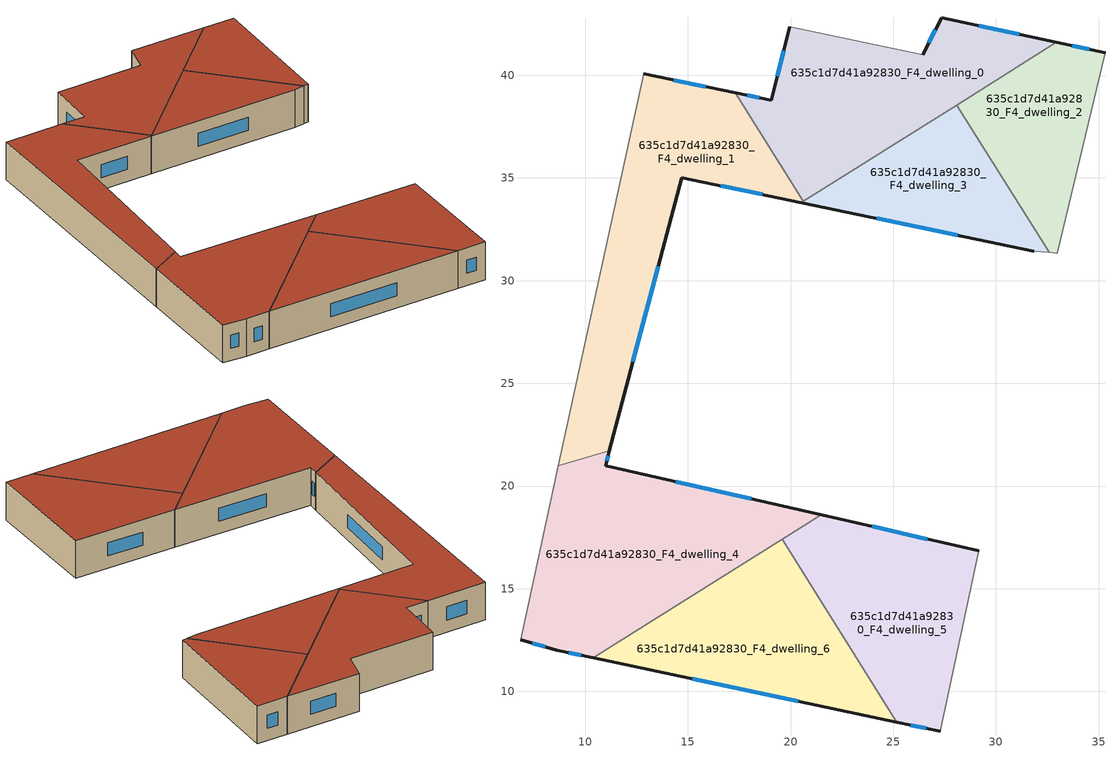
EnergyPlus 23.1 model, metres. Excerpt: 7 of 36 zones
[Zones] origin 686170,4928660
635c1d7d41a92830_F4_dwelling_0
 floor to 635c1d7d41a92830_F3_dwelling_0 (EU_floor_Construction): 32.95,41.6 20.63,33.87 17.32,39.14 19.05,38.78 19.95,42.36 26.44,41 27.35,42.81 z12
 wall outside (EU_wall_Construction): 32.95,41.6 27.35,42.81 26.44,41 / 19.95,42.36 19.05,38.78 17.32,39.14 z12:15
 wall adiabatic (EU_wall_Construction): 26.44,41 19.95,42.36 z12:15
 wall to 635c1d7d41a92830_F4_dwelling_1 (EU_wall_Construction): 17.32,39.14 20.63,33.87 z12:15
 wall to 635c1d7d41a92830_F4_dwelling_3 (EU_wall_Construction): 20.63,33.87 28.09,38.55 z12:15
 wall to 635c1d7d41a92830_F4_dwelling_2 (EU_wall_Construction): 28.09,38.55 32.95,41.6 z12:15
 window (EU_Window_Construction): 27.05,42.22 26.73,41.59 / 31.13,42 29.17,42.42 / 18.49,38.9 17.88,39.03 / 19.66,41.2 19.34,39.95 z12.98:14.02
 roof outside (EU_roof_Construction): 32.95,41.6 27.35,42.81 26.44,41 19.95,42.36 19.05,38.78 17.32,39.14 20.63,33.87 z15
635c1d7d41a92830_F4_dwelling_1
 floor to 635c1d7d41a92830_F3_dwelling_1 (EU_floor_Construction): 17.32,39.14 20.63,33.87 20.52,33.8 14.7,35.02 11.18,21.71 8.69,20.99 12.85,40.07 z12
 wall outside (EU_wall_Construction): 17.32,39.14 12.85,40.07 / 11.18,21.71 14.7,35.02 20.52,33.8 z12:15
 wall to 635c1d7d41a92830_F4_dwelling_4 (EU_wall_Construction): 8.69,20.99 11.18,21.71 z12:15
 wall adiabatic (EU_wall_Construction): 12.85,40.07 8.69,20.99 z12:15
 wall to 635c1d7d41a92830_F4_dwelling_3 (EU_wall_Construction): 20.52,33.8 20.63,33.87 z12:15
 window (EU_Window_Construction): 15.86,39.45 14.3,39.77 / 16.59,34.63 18.63,34.2 / 12.32,26.04 13.55,30.7 z12.98:14.02
 roof outside (EU_roof_Construction): 11.18,21.71 14.7,35.02 20.52,33.8 20.63,33.87 17.32,39.14 12.85,40.07 8.69,20.99 z15
635c1d7d41a92830_F4_dwelling_2
 floor to 635c1d7d41a92830_F3_dwelling_2 (EU_floor_Construction): 35.31,41.09 32.98,31.34 32.96,31.34 32.59,31.37 28.09,38.55 32.95,41.6 z12
 wall outside (EU_wall_Construction): 35.31,41.09 32.95,41.6 z12:15
 wall adiabatic (EU_wall_Construction): 32.59,31.37 32.96,31.34 32.98,31.34 35.31,41.09 z12:15
 wall to 635c1d7d41a92830_F4_dwelling_3 (EU_wall_Construction): 28.09,38.55 32.59,31.37 z12:15
 window (EU_Window_Construction): 34.54,41.26 33.72,41.44 z12.98:14.02
 roof outside (EU_roof_Construction): 32.98,31.34 35.31,41.09 32.95,41.6 28.09,38.55 32.59,31.37 32.96,31.34 z15
635c1d7d41a92830_F4_dwelling_3
 floor to 635c1d7d41a92830_F3_dwelling_3 (EU_floor_Construction): 28.09,38.55 32.59,31.37 31.83,31.43 20.52,33.8 z12
 wall outside (EU_wall_Construction): 20.52,33.8 31.83,31.43 z12:15
 wall adiabatic (EU_wall_Construction): 31.83,31.43 32.59,31.37 z12:15
 window (EU_Window_Construction): 24.2,33.03 28.15,32.2 z12.98:14.02
 roof outside (EU_roof_Construction): 32.59,31.37 28.09,38.55 20.52,33.8 31.83,31.43 z15
635c1d7d41a92830_F4_dwelling_4
 floor to 635c1d7d41a92830_F3_dwelling_4 (EU_floor_Construction): 21.49,18.6 10.4,11.64 8.62,12.01 6.85,12.53 8.69,20.99 11.18,21.71 10.99,20.99 z12
 wall outside (EU_wall_Construction): 6.85,12.53 8.62,12.01 10.4,11.64 / 21.49,18.6 10.99,20.99 11.18,21.71 z12:15
 wall adiabatic (EU_wall_Construction): 8.69,20.99 6.85,12.53 z12:15
 wall to 635c1d7d41a92830_F4_dwelling_6 (EU_wall_Construction): 10.4,11.64 19.59,17.41 z12:15
 wall to 635c1d7d41a92830_F4_dwelling_5 (EU_wall_Construction): 19.59,17.41 21.49,18.6 z12:15
 window (EU_Window_Construction): 9.2,11.89 9.82,11.76 / 7.43,12.36 8.04,12.18 / 11.05,21.23 11.12,21.48 / 18.08,19.38 14.4,20.21 z12.98:14.02
 roof outside (EU_roof_Construction): 21.49,18.6 10.99,20.99 11.18,21.71 8.69,20.99 6.85,12.53 8.62,12.01 10.4,11.64 z15
635c1d7d41a92830_F4_dwelling_5
 floor to 635c1d7d41a92830_F3_dwelling_5 (EU_floor_Construction): 29.16,16.85 27.29,8.05 25.18,8.5 19.59,17.41 21.49,18.6 z12
 wall outside (EU_wall_Construction): 25.18,8.5 27.29,8.05 / 29.16,16.85 21.49,18.6 z12:15
 wall adiabatic (EU_wall_Construction): 27.29,8.05 29.16,16.85 z12:15
 wall to 635c1d7d41a92830_F4_dwelling_6 (EU_wall_Construction): 19.59,17.41 25.18,8.5 z12:15
 window (EU_Window_Construction): 25.86,8.36 26.6,8.2 / 26.67,17.42 23.98,18.03 z12.98:14.02
 roof outside (EU_roof_Construction): 27.29,8.05 29.16,16.85 21.49,18.6 19.59,17.41 25.18,8.5 z15
635c1d7d41a92830_F4_dwelling_6
 floor to 635c1d7d41a92830_F3_dwelling_6 (EU_floor_Construction): 19.59,17.41 25.18,8.5 10.4,11.64 z12
 wall outside (EU_wall_Construction): 10.4,11.64 25.18,8.5 z12:15
 window (EU_Window_Construction): 15.2,10.62 20.37,9.52 z12.98:14.02
 roof outside (EU_roof_Construction): 25.18,8.5 19.59,17.41 10.4,11.64 z15
[Building]
EU S2 Campaign: North Axis=0; Terrain=City; Solar Distribution=FullExterior
[Site:Location]
Bologna: Latitude=44.5; Longitude=11.25; Time Zone=1; Elevation=37
[SizingPeriod:WeatherFileDays]
AnnualSizingPeriod: Begin Month=1; Begin Day of Month=1; End Month=12; End Day of Month=31; Day of Week for Start Day=Monday; Use Weather File Daylight Saving Period=No; Use Weather File Rain and Snow Indicators=No
[MATERIAL]
EU_InternalMass_Material: Roughness=MediumRough; Thickness=0.1; Conductivity=1; Density=1800; Specific Heat=900; Thermal Absorptance=0.9; Solar Absorptance=0.7; Visible Absorptance=0.7
[MATERIAL:NOMASS] Roughness=MediumRough; Thermal Absorptance=0.9; Solar Absorptance=0.7; Visible Absorptance=0.7
Name | Thermal Resistance
EU_wall_NoMass | 0.905828
EU_roof_NoMass | 0.37593
EU_floor_NoMass | 0.67114
[WINDOWMATERIAL:SIMPLEGLAZINGSYSTEM]
EU_Window_SimpleGlazing: UFactor=4.52486; Solar Heat Gain Coefficient=0.85; Visible Transmittance=0.85
[CONSTRUCTION]
EU_wall_Construction: EU_wall_NoMass
EU_roof_Construction: EU_roof_NoMass
EU_floor_Construction: EU_floor_NoMass
EU_Window_Construction: EU_Window_SimpleGlazing
EU_InternalMass_Construction: EU_InternalMass_Material
[ZONE] Type=1; Multiplier=1; Ceiling Height=autocalculate; Floor Area=autocalculate; Part of Total Floor Area=Yes
Name | Volume
635c1d7d41a92830_F4_dwelling_0 | 189.568
635c1d7d41a92830_F4_dwelling_1 | 203.436
635c1d7d41a92830_F4_dwelling_2 | 115.243
635c1d7d41a92830_F4_dwelling_3 | 115.266
635c1d7d41a92830_F4_dwelling_4 | 232.087
635c1d7d41a92830_F4_dwelling_5 | 171.111
635c1d7d41a92830_F4_dwelling_6 | 171.125
[INTERNALMASS] Construction=EU_InternalMass_Construction
Name | Zone or ZoneList | Surface Area
635c1d7d41a92830_F4_dwelling_0_EU_InternalMass | 635c1d7d41a92830_F4_dwelling_0 | 63.1917
635c1d7d41a92830_F4_dwelling_1_EU_InternalMass | 635c1d7d41a92830_F4_dwelling_1 | 67.8078
635c1d7d41a92830_F4_dwelling_2_EU_InternalMass | 635c1d7d41a92830_F4_dwelling_2 | 38.4139
635c1d7d41a92830_F4_dwelling_3_EU_InternalMass | 635c1d7d41a92830_F4_dwelling_3 | 38.4197
635c1d7d41a92830_F4_dwelling_4_EU_InternalMass | 635c1d7d41a92830_F4_dwelling_4 | 77.3619
635c1d7d41a92830_F4_dwelling_5_EU_InternalMass | 635c1d7d41a92830_F4_dwelling_5 | 57.0379
635c1d7d41a92830_F4_dwelling_6_EU_InternalMass | 635c1d7d41a92830_F4_dwelling_6 | 57.0389
[OTHEREQUIPMENT] Fuel Type=Electricity; Design Level Calculation Method=Watts/Area; Power per Zone Floor Area=1; Fraction Latent=0; Fraction Radiant=0; Fraction Lost=0; Carbon Dioxide Generation Rate=0; EndUse Subcategory=EU_Step8_InternalGains
Name | Zone or ZoneList or Space or SpaceList | Schedule
EU_Step8_InternalGain_635c1d7d41a92830_F4_dwelling_0_f000 | 635c1d7d41a92830_F4_dwelling_0 | EU_Step8_GainSchedule_635c1d7d41a92830_F4_dwelling_0_f000
EU_Step8_InternalGain_635c1d7d41a92830_F4_dwelling_1_f000 | 635c1d7d41a92830_F4_dwelling_1 | EU_Step8_GainSchedule_635c1d7d41a92830_F4_dwelling_1_f000
EU_Step8_InternalGain_635c1d7d41a92830_F4_dwelling_2_f000 | 635c1d7d41a92830_F4_dwelling_2 | EU_Step8_GainSchedule_635c1d7d41a92830_F4_dwelling_2_f000
EU_Step8_InternalGain_635c1d7d41a92830_F4_dwelling_3_f000 | 635c1d7d41a92830_F4_dwelling_3 | EU_Step8_GainSchedule_635c1d7d41a92830_F4_dwelling_3_f000
EU_Step8_InternalGain_635c1d7d41a92830_F4_dwelling_4_f000 | 635c1d7d41a92830_F4_dwelling_4 | EU_Step8_GainSchedule_635c1d7d41a92830_F4_dwelling_4_f000
EU_Step8_InternalGain_635c1d7d41a92830_F4_dwelling_5_f000 | 635c1d7d41a92830_F4_dwelling_5 | EU_Step8_GainSchedule_635c1d7d41a92830_F4_dwelling_5_f000
EU_Step8_InternalGain_635c1d7d41a92830_F4_dwelling_6_f000 | 635c1d7d41a92830_F4_dwelling_6 | EU_Step8_GainSchedule_635c1d7d41a92830_F4_dwelling_6_f000
[ZONEVENTILATION:DESIGNFLOWRATE] Schedule=EU_AlwaysOn; Design Flow Rate Calculation Method=AirChanges/Hour; Air Changes per Hour=0.73129; Ventilation Type=Natural; Fan Pressure Rise=0; Fan Total Efficiency=1; Constant Term Coefficient=1; Temperature Term Coefficient=0; Velocity Term Coefficient=0; Velocity Squared Term Coefficient=0; Minimum Indoor Temperature=-100; Maximum Indoor Temperature=100; Delta Temperature=-100; Minimum Outdoor Temperature=-100; Maximum Outdoor Temperature=100; Maximum Wind Speed=40
Name | Zone or ZoneList or Space or SpaceList
EU_ConstantAir_635c1d7d41a92830_F4_dwelling_0 | 635c1d7d41a92830_F4_dwelling_0
EU_ConstantAir_635c1d7d41a92830_F4_dwelling_1 | 635c1d7d41a92830_F4_dwelling_1
EU_ConstantAir_635c1d7d41a92830_F4_dwelling_2 | 635c1d7d41a92830_F4_dwelling_2
EU_ConstantAir_635c1d7d41a92830_F4_dwelling_3 | 635c1d7d41a92830_F4_dwelling_3
EU_ConstantAir_635c1d7d41a92830_F4_dwelling_4 | 635c1d7d41a92830_F4_dwelling_4
EU_ConstantAir_635c1d7d41a92830_F4_dwelling_5 | 635c1d7d41a92830_F4_dwelling_5
EU_ConstantAir_635c1d7d41a92830_F4_dwelling_6 | 635c1d7d41a92830_F4_dwelling_6
[HVACTEMPLATE:THERMOSTAT] Constant Heating Setpoint=20; Constant Cooling Setpoint=50
EU_HeatOnly_635c1d7d41a92830_F0_dwelling_6; EU_HeatOnly_635c1d7d41a92830_F0_dwelling_7; EU_HeatOnly_635c1d7d41a92830_F1_dwelling_0; EU_HeatOnly_635c1d7d41a92830_F1_dwelling_1; EU_HeatOnly_635c1d7d41a92830_F1_dwelling_2; EU_HeatOnly_635c1d7d41a92830_F1_dwelling_3; EU_HeatOnly_635c1d7d41a92830_F1_dwelling_4; EU_HeatOnly_635c1d7d41a92830_F1_dwelling_5; EU_HeatOnly_635c1d7d41a92830_F1_dwelling_6; EU_HeatOnly_635c1d7d41a92830_F2_dwelling_0; EU_HeatOnly_635c1d7d41a92830_F2_dwelling_1; EU_HeatOnly_635c1d7d41a92830_F2_dwelling_2; EU_HeatOnly_635c1d7d41a92830_F2_dwelling_3; EU_HeatOnly_635c1d7d41a92830_F2_dwelling_4; EU_HeatOnly_635c1d7d41a92830_F2_dwelling_5; EU_HeatOnly_635c1d7d41a92830_F2_dwelling_6; EU_HeatOnly_635c1d7d41a92830_F3_dwelling_0; EU_HeatOnly_635c1d7d41a92830_F3_dwelling_1; EU_HeatOnly_635c1d7d41a92830_F3_dwelling_2; EU_HeatOnly_635c1d7d41a92830_F3_dwelling_3; EU_HeatOnly_635c1d7d41a92830_F3_dwelling_4; EU_HeatOnly_635c1d7d41a92830_F3_dwelling_5; EU_HeatOnly_635c1d7d41a92830_F3_dwelling_6; EU_HeatOnly_635c1d7d41a92830_F4_dwelling_0; EU_HeatOnly_635c1d7d41a92830_F4_dwelling_1; EU_HeatOnly_635c1d7d41a92830_F4_dwelling_2; EU_HeatOnly_635c1d7d41a92830_F4_dwelling_3; EU_HeatOnly_635c1d7d41a92830_F4_dwelling_4; EU_HeatOnly_635c1d7d41a92830_F4_dwelling_5; EU_HeatOnly_635c1d7d41a92830_F4_dwelling_6
[HVACTEMPLATE:ZONE:IDEALLOADSAIRSYSTEM] System Availability Schedule=EU_AlwaysOn; Maximum Heating Supply Air Temperature=50; Minimum Cooling Supply Air Temperature=13; Maximum Heating Supply Air Humidity Ratio=0.0156; Minimum Cooling Supply Air Humidity Ratio=0.0077; Heating Limit=NoLimit; Cooling Limit=NoLimit; Heating Availability Schedule=EU_AlwaysOn; Cooling Availability Schedule=EU_CoolingOff; Dehumidification Control Type=ConstantSensibleHeatRatio; Cooling Sensible Heat Ratio=0.7; Dehumidification Setpoint=60; Humidification Control Type=None; Humidification Setpoint=30; Outdoor Air Method=None; Outdoor Air Flow Rate per Person=0.00944; Outdoor Air Flow Rate per Zone Floor Area=0; Outdoor Air Flow Rate per Zone=0; Demand Controlled Ventilation Type=None; Outdoor Air Economizer Type=NoEconomizer; Heat Recovery Type=None; Sensible Heat Recovery Effectiveness=0.7; Latent Heat Recovery Effectiveness=0.65
Name | Template Thermostat
635c1d7d41a92830_F4_dwelling_0 | EU_HeatOnly_635c1d7d41a92830_F4_dwelling_0
635c1d7d41a92830_F4_dwelling_1 | EU_HeatOnly_635c1d7d41a92830_F4_dwelling_1
635c1d7d41a92830_F4_dwelling_2 | EU_HeatOnly_635c1d7d41a92830_F4_dwelling_2
635c1d7d41a92830_F4_dwelling_3 | EU_HeatOnly_635c1d7d41a92830_F4_dwelling_3
635c1d7d41a92830_F4_dwelling_4 | EU_HeatOnly_635c1d7d41a92830_F4_dwelling_4
635c1d7d41a92830_F4_dwelling_5 | EU_HeatOnly_635c1d7d41a92830_F4_dwelling_5
635c1d7d41a92830_F4_dwelling_6 | EU_HeatOnly_635c1d7d41a92830_F4_dwelling_6
[SIZING:ZONE] Zone Cooling Design Supply Air Temperature Input Method=SupplyAirTemperature; Zone Cooling Design Supply Air Temperature=13; Zone Heating Design Supply Air Temperature Input Method=SupplyAirTemperature; Zone Heating Design Supply Air Temperature=50; Zone Cooling Design Supply Air Humidity Ratio=0.008; Zone Heating Design Supply Air Humidity Ratio=0.008; Cooling Design Air Flow Method=DesignDay; Cooling Design Air Flow Rate=0; Cooling Minimum Air Flow per Zone Floor Area=0.000762; Cooling Minimum Air Flow=0; Cooling Minimum Air Flow Fraction=0.2; Heating Design Air Flow Method=DesignDay; Heating Design Air Flow Rate=0; Heating Maximum Air Flow per Zone Floor Area=0.002032; Heating Maximum Air Flow=0.141576; Heating Maximum Air Flow Fraction=0.3; Account for Dedicated Outdoor Air System=No; Dedicated Outdoor Air System Control Strategy=NeutralSupplyAir; Dedicated Outdoor Air Low Setpoint Temperature for Design=autosize; Dedicated Outdoor Air High Setpoint Temperature for Design=autosize; Zone Load Sizing Method=Sensible Load Only No Latent Load; Zone Latent Cooling Design Supply Air Humidity Ratio Input Method=HumidityRatioDifference; Zone Cooling Design Supply Air Humidity Ratio Difference=0.005; Zone Latent Heating Design Supply Air Humidity Ratio Input Method=HumidityRatioDifference; Zone Humidification Design Supply Air Humidity Ratio Difference=0.005
635c1d7d41a92830_F4_dwelling_0; 635c1d7d41a92830_F4_dwelling_1; 635c1d7d41a92830_F4_dwelling_2; 635c1d7d41a92830_F4_dwelling_3; 635c1d7d41a92830_F4_dwelling_4; 635c1d7d41a92830_F4_dwelling_5; 635c1d7d41a92830_F4_dwelling_6
[SCHEDULE:CONSTANT]
Name | Hourly Value
EU_AlwaysOn | 1
EU_CoolingOff | 0
[SCHEDULE:FILE] Column Number=1; Rows to Skip at Top=0; Number of Hours of Data=8760; Column Separator=Comma; Interpolate to Timestep=No; Minutes per Item=60; Adjust Schedule for Daylight Savings=Yes
Name | File
EU_Step8_GainSchedule_635c1d7d41a92830_F4_dwelling_0_f000 | ../../schedules/635c1d7d41a92830/635c1d7d41a92830_F4_dwelling_0_f000_gain.csv
EU_Step8_GainSchedule_635c1d7d41a92830_F4_dwelling_1_f000 | ../../schedules/635c1d7d41a92830/635c1d7d41a92830_F4_dwelling_1_f000_gain.csv
EU_Step8_GainSchedule_635c1d7d41a92830_F4_dwelling_2_f000 | ../../schedules/635c1d7d41a92830/635c1d7d41a92830_F4_dwelling_2_f000_gain.csv
EU_Step8_GainSchedule_635c1d7d41a92830_F4_dwelling_3_f000 | ../../schedules/635c1d7d41a92830/635c1d7d41a92830_F4_dwelling_3_f000_gain.csv
EU_Step8_GainSchedule_635c1d7d41a92830_F4_dwelling_4_f000 | ../../schedules/635c1d7d41a92830/635c1d7d41a92830_F4_dwelling_4_f000_gain.csv
EU_Step8_GainSchedule_635c1d7d41a92830_F4_dwelling_5_f000 | ../../schedules/635c1d7d41a92830/635c1d7d41a92830_F4_dwelling_5_f000_gain.csv
EU_Step8_GainSchedule_635c1d7d41a92830_F4_dwelling_6_f000 | ../../schedules/635c1d7d41a92830/635c1d7d41a92830_F4_dwelling_6_f000_gain.csv
